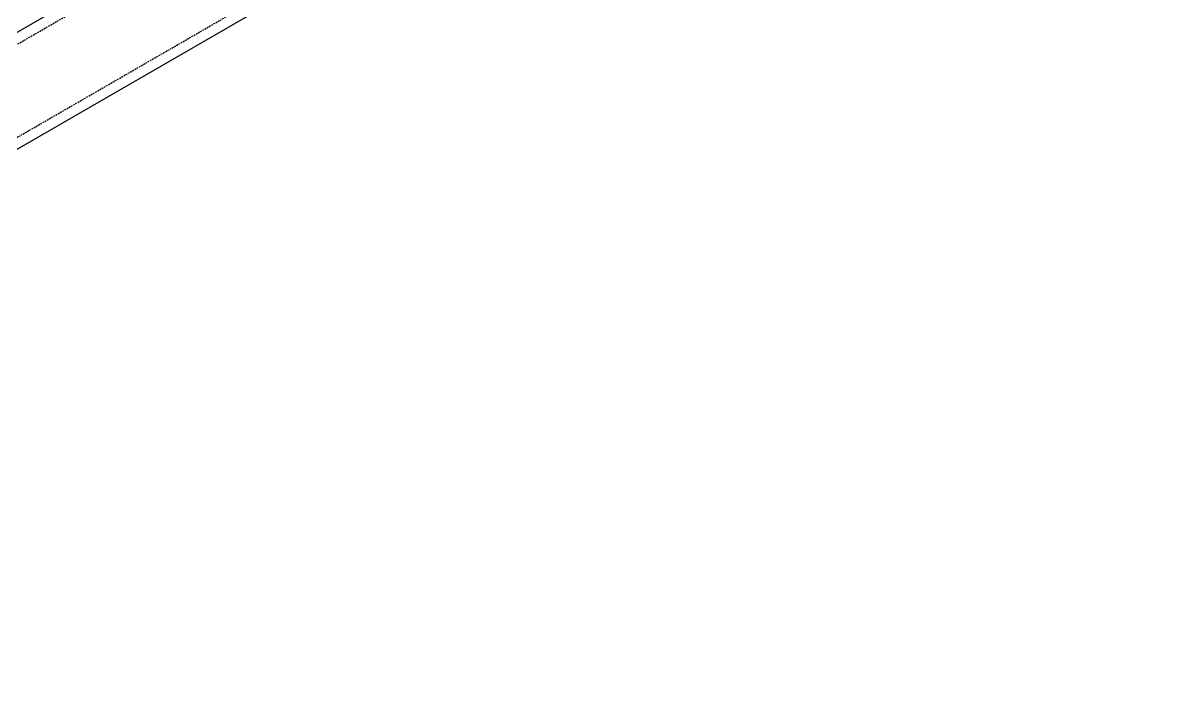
# Model space of a CAD drawing. Header units: millimetres. Extents: x 19684 to 58158, y -7929 to 13062.
# Drawn here: x 36646 to 36988.6, y 5196.8 to 5391.4 of the extents above; entities that cross this region are included whole.
import ezdxf

# ---------------------------------------------------------------- set-up
doc = ezdxf.new("R2010")
doc.units = ezdxf.units.MM
doc.linetypes.add('DASHED', pattern=[0.75, 0.5, -0.25])
for name, color, linetype in [('F-Alum', 4, 'Continuous'), ('F-dashed line', 8, 'DASHED'), ('F_MISC', 8, 'Continuous'), ('Hatch', 8, 'Continuous'), ('INSUL', 173, 'Continuous')]:
    doc.layers.add(name, color=color, linetype=linetype)
doc.styles.add('F-simhei', font='')
doc.styles.get('F-simhei').set_extended_font_data('SimHei')
doc.dimstyles.new('1c', dxfattribs={"dimtxt": 3, "dimasz": 2, "dimexe": 1, "dimexo": 2, "dimgap": 1.5, "dimtad": 1, "dimdec": 0, "dimzin": 12, "dimdsep": 46, "dimtxsty": 'F-simhei', "dimblk": 'ARCHTICK', "dimcen": 1, "dimclrd": 1, "dimclre": 1, "dimclrt": 7, "dimadec": 0, "dimazin": 0, "dimtfac": 1, "dimtdec": 0, "dimtix": 1, "dimtofl": 0, "dimtmove": 0, "dimatfit": 3, "dimfxl": 1, "dimtolj": 1, "dimtzin": 0, "dimarcsym": 1})

# ---------------------------------------------------------------- blocks, each defined once
blk = doc.blocks.new('*U68')
at = {"layer": 'INSUL', "lineweight": 0}
h = blk.add_hatch(dxfattribs=at)
h.set_pattern_fill('岩棉', color=256, scale=100, style=0, pattern_type=2)
h.set_pattern_definition([(171.7889, (53.3, 199.0476), (-673.201724, 100.000002), [3.3342, -696.8454]), (146.90866, (56.223, 197.1429), (-158.400404, 100.000001), [3.4887, -729.1451]), (132.3273, (58.3914, 194.762), (-178.200457, 200), [3.2205, -673.0858]), (114.797, (59.7115, 191.905), (-39.6001, 100), [3.1473, -327.322]), (91.6202, (59.8057, 188.5714), (-19.80005, 600), [3.3347, -696.9453]), (82.824825, (50.09429, 111.42857), (138.600349442, 1099.999997034), [77.75174, -16250.113]), (97.175175, (69.70576, 111.42857), (-138.600352483, 1099.99999665), [77.75174, -16250.113]), (88.3798, (59.9943, 188.5714), (19.800043, 600), [3.3347, -696.9453]), (65.203, (60.0886, 191.905), (39.6001, 100), [3.1473, -327.322]), (47.6727, (61.4086, 194.762), (178.200457, 200), [3.2205, -673.0858]), (33.09134, (63.5772, 197.1429), (158.400403, 100.000004), [3.4887, -729.1451]), (8.2111, (66.5, 199.0476), (673.201725, 100), [3.3342, -696.8454]), (87.1662, (50, 109.524), (19.80004, 300), [1.907, -398.5826]), (103.9014, (50.4714, 107.619), (-79.200203, 300), [1.9622, -410.107]), (111.6036, (51.226, 105.714), (-19.80005, 100), [2.0487, -105.5067]), (122.7613, (52.4514, 103.8095), (-59.400154, 100), [2.265, -473.3977]), (138.2906, (54.0543, 102.381), (-118.800303, 100), [2.147, -448.741]), (152.0035, (55.8457, 101.4286), (-178.200458, 100), [2.0289, -424.0312]), (166.4772, (57.8257, 100.9524), (-396.001014, 100.000003), [2.0365, -425.6205]), (167.0708, (59.9, 100.476), (-415.801066, 100), [2.1282, -444.8039]), (12.9292, (59.9, 100.476), (415.801066, 100), [2.1282, -444.8039]), (13.5228, (61.9743, 100.9524), (396.001015, 100), [2.0365, -425.6205]), (27.9965, (63.9543, 101.4286), (198.000505, 100.000004), [2.0289, -424.0312]), (41.7094, (65.7458, 102.381), (118.8003, 100.000003), [2.147, -448.741]), (57.2387, (67.3486, 103.8095), (198.000504, 300), [2.265, -473.3977]), (68.3964, (68.574, 105.714), (19.80005, 100), [2.0487, -105.5067]), (76.0986, (69.3286, 107.619), (19.80005, 100), [1.9622, -410.107]), (92.8338, (69.8, 109.524), (-19.80005, 300), [1.907, -398.5827])])
h.paths.add_polyline_path([(0, 0), (500.05, 0), (500.05, 100), (0, 100)])
at = {"layer": 'INSUL'}
blk.add_lwpolyline([(0, 0), (500.05, 0), (500.05, 100), (0, 100)], close=True, dxfattribs=at)
blk = doc.blocks.new('_ArchTick')
at = {"color": 0, "linetype": 'ByBlock', "const_width": 0.15}
blk.add_lwpolyline([(-0.5, -0.5), (0.5, 0.5)], dxfattribs=at)
blk = doc.blocks.new('*D105')
at = {"layer": 'Defpoints', "color": 0, "transparency": 16777216}
for p in [(36988.63, 5553.05), (36405.21, 5215.99), (36369.67, 5169.45), (36424.69, 5150.71), (36770.58, 4475.49)]:
    blk.add_point(p, dxfattribs=at)
at = {"layer": 'Hatch', "color": 1, "lineweight": -2, "transparency": 16777216}
blk.add_arc((36358.4, 5188.95), 76.53, 300.016, 30.016, dxfattribs=at)
at = {"layer": 'Hatch', "color": 1, "lineweight": -2, "transparency": 16777216, "xscale": 2, "yscale": 2, "zscale": 2}
for p, rotation in [((36424.67, 5227.24), 120.0159999960598), ((36396.69, 5122.69), 210.0159999752524)]:
    blk.add_blockref('_ArchTick', p, dxfattribs=dict(at, rotation=rotation))
at = {"layer": 'Hatch', "color": 7, "transparency": 16777216, "insert": (36429.42, 5169.95), "char_height": 3, "attachment_point": 5, "rotation": 75.016, "style": 'F-simhei'}
blk.add_mtext('\\A1;90.00°', dxfattribs=at)

msp = doc.modelspace()

# ---------------------------------------------------------------- linework, layer by layer
at = {"layer": 'F-Alum', "flags": 128}
for points in [[(36390.21, 5241.96), (36973.63, 5579.02)], [(36405.21, 5215.99), (36988.63, 5553.05)]]:
    msp.add_lwpolyline(points, dxfattribs=at)
at = {"layer": 'F-dashed line', "flags": 128}
for points in [[(36391.79, 5239.23), (36975.2, 5576.29)], [(36403.74, 5218.53), (36987.16, 5555.59)]]:
    msp.add_lwpolyline(points, dxfattribs=at)

# ---------------------------------------------------------------- block references
at = {"layer": 'F_MISC', "ltscale": 18000, "extrusion": (9.06782e-07, 6.80052e-07, -1), "xscale": -1, "rotation": 149.9840000247616}
msp.add_blockref('*U68', (-36706.37, 5560.9, 0.04), dxfattribs=at)

# ---------------------------------------------------------------- dimensions: what is measured, and where the dimension line sits
at = {"layer": 'Hatch'}
dim = msp.add_angular_dim_2l(base=(36424.69, 5150.71), line1=((36369.67, 5169.45), (36770.58, 4475.49)), line2=((36405.21, 5215.99), (36988.63, 5553.05)), dimstyle='1c', override={"dimdec": 1, "dimadec": 2, "dimtdec": 1}, dxfattribs=at)
dim.commit()
dim.dimension.update_dxf_attribs({"geometry": '*D105', "text_midpoint": (36429.42, 5169.95)})

doc.saveas('drawing.dxf')
